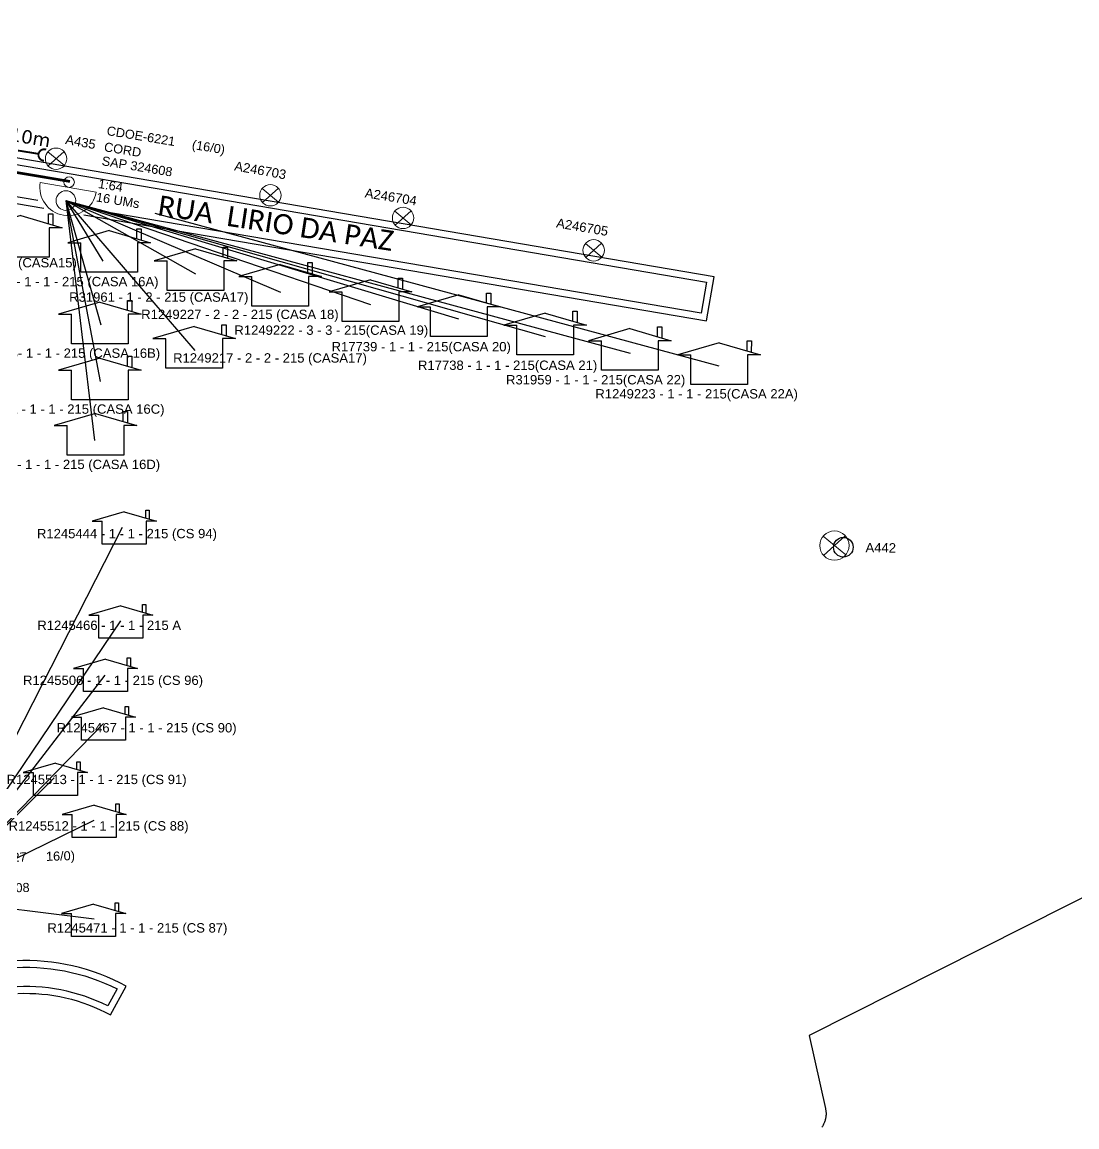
# Model space of a CAD drawing. Header units: millimetres. Extents: x 676447 to 689606, y 7455628 to 7463967.
# Drawn here: x 687456.7 to 687535.7, y 7460273.5 to 7460356.3 of the extents above; entities that cross this region are included whole.
import ezdxf
from ezdxf.enums import TextEntityAlignment as Align

# ---------------------------------------------------------------- set-up
doc = ezdxf.new("R2010")
doc.units = ezdxf.units.MM
doc.header["$LTSCALE"] = 0.1
doc.header["$MEASUREMENT"] = 0
doc.linetypes.add('PHANTOM2', pattern=[1.25, 0.625, -0.125, 0.125, -0.125, 0.125, -0.125])
for name, color, linetype, lineweight in [('10.4-Postes', 1, 'Continuous', 0), ("20.0-LEGENDA DOS CDO'S", 1, 'Continuous', 0), ('20.2-CDO_POSTE', 1, 'Continuous', 5), ('20.6-CORDOALHA_SUPORTE', 7, 'Continuous', 25)]:
    doc.layers.add(name, color=color, linetype=linetype, lineweight=lineweight)
for name, color, linetype in [('CAP a instalar', 1, 'Continuous'), ('LEGENDAS_INFRAESTRUTURAS', 7, 'Continuous'), ('MUB_MEIOFIO', 7, 'Continuous'), ('MUB_QUADRAS', 7, 'Continuous'), ('MUB_SEGMENTO', 7, 'Continuous'), ('NOS_DE_INFRAESTRUTURA', 7, 'Continuous'), ('surveys', 7, 'Continuous'), ('surveys legendas', 7, 'Continuous')]:
    doc.layers.add(name, color=color, linetype=linetype)
doc.layers.add('DROP DE CLIENTE', color=140, linetype='Continuous', plot=False)
doc.styles.add('ARIAL', font='arial.ttf')
doc.styles.add('Legend', font='calibri.ttf')
doc.styles.add('siredit', font='verdana.ttf')
doc.styles.get("Standard").update_dxf_attribs({"font": 'arial.ttf'})
doc.linetypes.add('FENCELINE1', pattern='A,0.25,-0.1,[133,ltypeshp.shx,S=0.1,R=0,X=-0.1,Y=0],-0.1,1', length=1.45)
doc.dimstyles.new('CC', dxfattribs={"dimtxt": 1, "dimasz": 2, "dimexe": 0.18, "dimexo": 0.0625, "dimgap": 0.09, "dimtad": 0, "dimdec": 0, "dimrnd": 1, "dimzin": 0, "dimdsep": 46, "dimtxsty": 'siredit', "dimblk": 'NONE', "dimcen": 0, "dimse1": 1, "dimse2": 1, "dimsd1": 1, "dimsd2": 1, "dimclrt": 7, "dimadec": 0, "dimazin": 0, "dimtfac": 1, "dimtdec": 0, "dimtofl": 0, "dimtmove": 0, "dimatfit": 3, "dimfxl": 0, "dimtolj": 1, "dimtzin": 0, "dimarcsym": 0})

# ---------------------------------------------------------------- blocks, each defined once
blk = doc.blocks.new('PTPT')
at = {"layer": '10.4-Postes', "color": 1, "linetype": 'PHANTOM2'}
for points in [[(-0.00000786, 0.0000104), (0.00000746, -0.00000204)], [(0.00000704, 0.00001089), (-0.00000744, -0.00000253)]]:
    blk.add_lwpolyline(points, dxfattribs=at)
at = {"layer": '10.4-Postes', "color": 1}
blk.add_circle((-0.0000002, 0.00000418), 0.00000987, dxfattribs=at)
blk = doc.blocks.new('CDOE_CT_POST_DESENHO')
at = {"color": 0}
blk.add_line((2.136, 0.393), (-2.114, 0.393), dxfattribs=at)
for centre, radius in [((0.011, 1.403), 0.733), ((0.011, 0), 0.393)]:
    blk.add_circle(centre, radius, dxfattribs=at)
blk.add_arc((0.011, 0.393), 2.125, 0, 180, dxfattribs=at)
blk = doc.blocks.new('CDOE_CT_POSTE')
at = {"layer": "20.0-LEGENDA DOS CDO'S", "color": 0, "style": 'ARIAL'}
for tag, p in [('CDO_N', (0.12, 5.248)), ('CORDOALHA', (0.122, 4.023)), ('SAP', (0.124, 2.961)), ('1:XX', (0.139, 1.231)), ('UMS', (0.141, 0.217))]:
    blk.add_attdef(tag, p, '', height=0.68, rotation=0.11799, dxfattribs=at)
blk.add_attdef('FIBRAS_UTILIZADAS', text='', height=0.68, rotation=0.11799, dxfattribs=at).set_placement((7.829, 5.263), align=Align.CENTER)
blk = doc.blocks.new('*D89')
at = {"layer": 'Defpoints', "color": 0, "ltscale": 5}
for p in [(687450.996, 7460348.073), (687460.727, 7460347.047), (687460.623, 7460346.434)]:
    blk.add_point(p, dxfattribs=at)
at = {"color": 7, "ltscale": 5, "insert": (687455.914, 7460347.867), "char_height": 1, "attachment_point": 5, "rotation": 350.33723, "style": 'siredit'}
blk.add_mtext('\\A1;CL=10m', dxfattribs=at)
blk = doc.blocks.new('_None')
blk = doc.blocks.new('SURVEY_SURVEY')
for p, q in [((0, 0.00002536), (-0.00002514, 0.000018)), ((0, 0.00002536), (0.00002514, 0.000018)), ((0.00001687, 0.00002645), (0.00001951, 0.00002645)), ((0.00001687, 0.00002053), (0.00001687, 0.00002645)), ((0.00001951, 0.00002645), (0.0000195, 0.00001978)), ((-0.00002514, 0.000018), (-0.00001726, 0.000018)), ((-0.00001724, 0), (-0.00001724, 0.00001795)), ((0.00001724, 0.00001802), (0.00001724, 0)), ((0.00002514, 0.000018), (0.00001724, 0.000018)), ((0.00001724, 0), (-0.00001724, 0))]:
    blk.add_line(p, q)

msp = doc.modelspace()

# ---------------------------------------------------------------- linework, layer by layer
at = {"linetype": 'Continuous'}
msp.add_circle((687518.224, 7460316.95), 0.735, dxfattribs=at)
at = {"layer": '20.6-CORDOALHA_SUPORTE', "const_width": 0.139}
msp.add_lwpolyline([(687456.418, 7460346.652), (687457.964, 7460346.404)], dxfattribs=at)
msp.add_lwpolyline([(687458.537, 7460346.718, 1.175638), (687458.366, 7460345.888)], format="xyb", dxfattribs=at)
at = {"layer": 'CAP a instalar', "linetype": 'FENCELINE1', "ltscale": 30, "const_width": 0.2}
msp.add_lwpolyline([(687390.498, 7460356.168), (687397.45, 7460355.274), (687404.148, 7460354.1), (687425.216, 7460350.576), (687428.777, 7460349.63), (687460.315, 7460344.336)], dxfattribs=at)
at = {"layer": 'DROP DE CLIENTE'}
for p, q in [((687460.01, 7460342.904), (687462.783, 7460338.374)), ((687460.01, 7460342.904), (687469.703, 7460337.418)), ((687460.01, 7460342.904), (687476.069, 7460336.055)), ((687460.01, 7460342.904), (687482.821, 7460335.112)), ((687460.01, 7460342.904), (687489.397, 7460334.063)), ((687460.01, 7460342.904), (687495.887, 7460332.729)), ((687460.01, 7460342.904), (687502.254, 7460331.471)), ((687460.01, 7460342.904), (687469.652, 7460331.68)), ((687460.01, 7460342.904), (687462.628, 7460333.593)), ((687460.01, 7460342.904), (687462.581, 7460329.364)), ((687460.01, 7460342.904), (687462.163, 7460324.949)), ((687466.658, 7460341.973), (687508.901, 7460330.539)), ((687450.048, 7460290.629), (687464.258, 7460318.451)), ((687450.048, 7460290.629), (687464.131, 7460311.444)), ((687450.048, 7460290.629), (687462.961, 7460307.36)), ((687450.048, 7460290.629), (687462.815, 7460303.76)), ((687450.048, 7460290.629), (687459.134, 7460299.673)), ((687450.048, 7460290.629), (687462.132, 7460296.506)), ((687450.048, 7460290.629), (687462.132, 7460289.127))]:
    msp.add_line(p, q, dxfattribs=at)
at = {"layer": 'MUB_MEIOFIO', "linetype": 'Continuous'}
for points in [[(687436.359, 7460348.989), (687507.975, 7460336.795), (687507.578, 7460334.467), (687462.167, 7460342.199)], [(687457.918, 7460342.922), (687434.315, 7460346.941)], [(687456.269, 7460285.479), (687456.791, 7460285.497), (687457.312, 7460285.497), (687457.834, 7460285.479), (687458.354, 7460285.442), (687458.873, 7460285.388), (687459.39, 7460285.315), (687459.904, 7460285.225), (687460.414, 7460285.117), (687460.92, 7460284.991), (687461.422, 7460284.847), (687461.918, 7460284.686), (687462.409, 7460284.509), (687462.893, 7460284.314), (687463.37, 7460284.102), (687463.839, 7460283.874), (687463.14, 7460282.603), (687462.719, 7460282.806), (687462.292, 7460282.994), (687461.859, 7460283.167), (687461.42, 7460283.325), (687460.976, 7460283.468), (687460.528, 7460283.596), (687460.075, 7460283.708), (687459.618, 7460283.804), (687459.159, 7460283.885), (687458.697, 7460283.949), (687458.233, 7460283.998), (687457.768, 7460284.031), (687457.301, 7460284.048), (687456.835, 7460284.049), (687456.369, 7460284.033)]]:
    msp.add_lwpolyline(points, dxfattribs=at)
at = {"layer": 'MUB_QUADRAS', "linetype": 'Continuous'}
for points in [[(687461.348, 7460341.831), (687507.987, 7460333.89), (687508.552, 7460337.204), (687436.465, 7460349.478)], [(687434.231, 7460346.448), (687458.369, 7460342.338)], [(687553.15, 7460299.155), (687535.037, 7460290.147), (687515.677, 7460280.379), (687516.89, 7460274.921), (687516.902, 7460274.861), (687516.912, 7460274.802), (687516.92, 7460274.742), (687516.926, 7460274.681), (687516.93, 7460274.621), (687516.932, 7460274.56), (687516.932, 7460274.5), (687516.93, 7460274.439), (687516.925, 7460274.379), (687516.919, 7460274.319), (687516.91, 7460274.259), (687516.9, 7460274.199), (687516.887, 7460274.14), (687516.873, 7460274.081), (687516.856, 7460274.022), (687516.838, 7460273.965), (687516.818, 7460273.908), (687516.795, 7460273.851), (687516.771, 7460273.796), (687516.745, 7460273.741), (687516.717, 7460273.687), (687516.687, 7460273.635), (687516.655, 7460273.583), (687516.622, 7460273.532)], [(687456.409, 7460283.535), (687456.859, 7460283.549), (687457.309, 7460283.548), (687457.759, 7460283.531), (687458.209, 7460283.498), (687458.656, 7460283.451), (687459.102, 7460283.387), (687459.546, 7460283.309), (687459.986, 7460283.215), (687460.423, 7460283.106), (687460.856, 7460282.982), (687461.284, 7460282.843), (687461.708, 7460282.69), (687462.126, 7460282.522), (687462.537, 7460282.339), (687462.943, 7460282.143), (687463.341, 7460281.932), (687464.522, 7460284.078), (687464.046, 7460284.329), (687463.562, 7460284.564), (687463.07, 7460284.782), (687462.57, 7460284.982), (687462.064, 7460285.165), (687461.552, 7460285.33), (687461.034, 7460285.478), (687460.512, 7460285.607), (687459.985, 7460285.718), (687459.455, 7460285.811), (687458.922, 7460285.886), (687458.387, 7460285.941), (687457.85, 7460285.979), (687457.312, 7460285.997), (687456.774, 7460285.997), (687456.236, 7460285.978)]]:
    msp.add_lwpolyline(points, dxfattribs=at)

# ---------------------------------------------------------------- block references
at = {"layer": '10.4-Postes', "color": 1, "xscale": 81071.38789240447, "yscale": 81071.38789240447, "zscale": 81071.38789240447, "rotation": 359.2873342101486}
for p in [(687459.29, 7460345.694), (687475.338, 7460342.962), (687485.271, 7460341.271), (687499.543, 7460338.841)]:
    msp.add_blockref('PTPT', p, dxfattribs=at)
at = {"layer": "20.0-LEGENDA DOS CDO'S"}
for p, rotation, values in [((687462.053, 7460342.66), 350.6077687762721, {'CDO_N': 'CDOE-6221', 'CORDOALHA': 'CORD', 'SAP': 'SAP 324608', '1:XX': '1:64', 'UMS': '16 UMs', 'FIBRAS_UTILIZADAS': '(16/0)'}), ((687451.919, 7460288.031), 1.47047671274349, {'CDO_N': 'CDOE-6227', 'CORDOALHA': 'CORD', 'SAP': 'SAP 424608', '1:XX': '1:64', 'UMS': '16 UMs', 'FIBRAS_UTILIZADAS': '16/0)'})]:
    msp.add_blockref('CDOE_CT_POSTE', p, dxfattribs=dict(at, rotation=rotation)).add_auto_attribs(values)
at = {"layer": '20.2-CDO_POSTE', "rotation": 170.0545264767023}
msp.add_blockref('CDOE_CT_POST_DESENHO', (687460.264, 7460344.284), dxfattribs=at)
at = {"layer": 'NOS_DE_INFRAESTRUTURA', "color": 1, "xscale": 111319.4907932736, "yscale": 111319.4907932736, "zscale": 111319.4907932736, "rotation": 359.2864996217588}
msp.add_blockref('PTPT', (687517.574, 7460316.606), dxfattribs=at)
msp.add_blockref('PTPT', (687517.574, 7460316.606), dxfattribs=at)
at = {"layer": 'surveys', "color": 2}
for p, xscale, yscale, zscale in [((687456.634, 7460338.66), 123003.701034254, 123003.701034254, 123003.701034254), ((687463.248, 7460337.539), 123003.701034254, 123003.701034254, 123003.701034254), ((687469.713, 7460336.175), 123003.701034254, 123003.701034254, 123003.701034254), ((687476.054, 7460335.008), 123003.701034254, 123003.701034254, 123003.701034254), ((687482.824, 7460333.848), 123003.701034254, 123003.701034254, 123003.701034254), ((687489.438, 7460332.728), 123003.701034254, 123003.701034254, 123003.701034254), ((687462.556, 7460332.18), 123003.701034254, 123003.701034254, 123003.701034254), ((687495.903, 7460331.364), 123003.701034254, 123003.701034254, 123003.701034254), ((687469.623, 7460330.356), 123003.701034254, 123003.701034254, 123003.701034254), ((687502.244, 7460330.197), 123003.701034254, 123003.701034254, 123003.701034254), ((687508.937, 7460329.144), 123003.701034254, 123003.701034254, 123003.701034254), ((687462.556, 7460327.992), 123003.701034254, 123003.701034254, 123003.701034254), ((687462.231, 7460323.851), 123003.701034254, 123003.701034254, 123003.701034254), ((687464.378, 7460317.183), 95707.91744543397, 95707.91744543397, 95707.91744543397), ((687464.123, 7460310.142), 95707.91744543397, 95707.91744543397, 95707.91744543397), ((687462.977, 7460306.148), 95707.91744543397, 95707.91744543397, 95707.91744543397), ((687462.824, 7460302.492), 95707.91744543397, 95707.91744543397, 95707.91744543397), ((687459.222, 7460298.358), 95707.91744543397, 95707.91744543397, 95707.91744543397), ((687462.128, 7460295.214), 95707.91744543397, 95707.91744543397, 95707.91744543397), ((687462.086, 7460287.805), 95707.91744543397, 95707.91744543397, 95707.91744543397)]:
    msp.add_blockref('SURVEY_SURVEY', p, dxfattribs=dict(at, xscale=xscale, yscale=yscale, zscale=zscale))

# ---------------------------------------------------------------- texts
at = {"layer": 'LEGENDAS_INFRAESTRUTURAS', "color": 1}
for s, rotation, p in [('A435', 349.72866, (687459.928, 7460347.157)), ('A246703', 350.02729, (687472.58, 7460345.169)), ('A246704', 350.99657, (687482.358, 7460343.148)), ('A246705', 350.4479, (687496.689, 7460340.902)), ('A442', 359.28649, (687519.884, 7460316.577)), ('A442', 359.28649, (687519.884, 7460316.577))]:
    msp.add_text(s, height=0.7, rotation=rotation, dxfattribs=at).set_placement(p)
at = {"layer": 'MUB_SEGMENTO', "color": 253, "style": 'Legend'}
msp.add_text('RUA  LIRIO DA PAZ', height=1.51107, rotation=351.29622, dxfattribs=at).set_placement((687466.822, 7460341.817))
at = {"layer": 'surveys legendas', "color": 0}
for s, p in [('R13222 - 1 - 1 - 215 (CASA15) ', (687447.405, 7460337.904)), ('R24239 - 1 - 1 - 215 (CASA 16A) ', (687452.595, 7460336.491)), ('R31961 - 1 - 2 - 215 (CASA17) ', (687460.252, 7460335.329)), ('R1249227 - 2 - 2 - 215 (CASA 18) ', (687465.648, 7460334.035)), ('R1249222 - 3 - 3 - 215(CASA 19) ', (687472.628, 7460332.853)), ('R1249228- 1 - 1 - 215 (CASA 16B) ', (687451.903, 7460331.131)), ('R17739 - 1 - 1 - 215(CASA 20) ', (687479.905, 7460331.616)), ('R1249217 - 2 - 2 - 215 (CASA17) ', (687468.038, 7460330.775)), ('R17738 - 1 - 1 - 215(CASA 21) ', (687486.375, 7460330.226)), ('R31959 - 1 - 1 - 215(CASA 22) ', (687492.967, 7460329.139)), ('R1249223 - 1 - 1 - 215(CASA 22A) ', (687499.659, 7460328.086)), ('R1249221 - 1 - 1 - 215 (CASA 16C) ', (687451.903, 7460326.944)), ('R1249216 - 1 - 1 - 215 (CASA 16D) ', (687451.577, 7460322.802)), ('R1245444 - 1 - 1 - 215 (CS 94)', (687457.842, 7460317.621)), ('R1245466 - 1 - 1 - 215 A', (687457.87, 7460310.756)), ('R1245506 - 1 - 1 - 215 (CS 96)', (687456.802, 7460306.637)), ('R1245467 - 1 - 1 - 215 (CS 90)', (687459.312, 7460303.082)), ('R1245513 - 1 - 1 - 215 (CS 91)', (687455.568, 7460299.213)), ('R1245512 - 1 - 1 - 215 (CS 88)', (687455.716, 7460295.737)), ('R1245471 - 1 - 1 - 215 (CS 87)', (687458.625, 7460288.102))]:
    msp.add_text(s, height=0.7, dxfattribs=at).set_placement(p)

# ---------------------------------------------------------------- dimensions: what is measured, and where the dimension line sits
at = {"ltscale": 5}
dim = msp.add_aligned_dim(p1=(687450.996, 7460348.073), p2=(687460.623, 7460346.434), distance=0.622, text='CL=10m', dimstyle='CC', override={"dimpost": 'CC=<>m'}, dxfattribs=at)
dim.commit()
dim.dimension.update_dxf_attribs({"geometry": '*D89', "text_midpoint": (687455.914, 7460347.867)})

doc.saveas('drawing.dxf')
